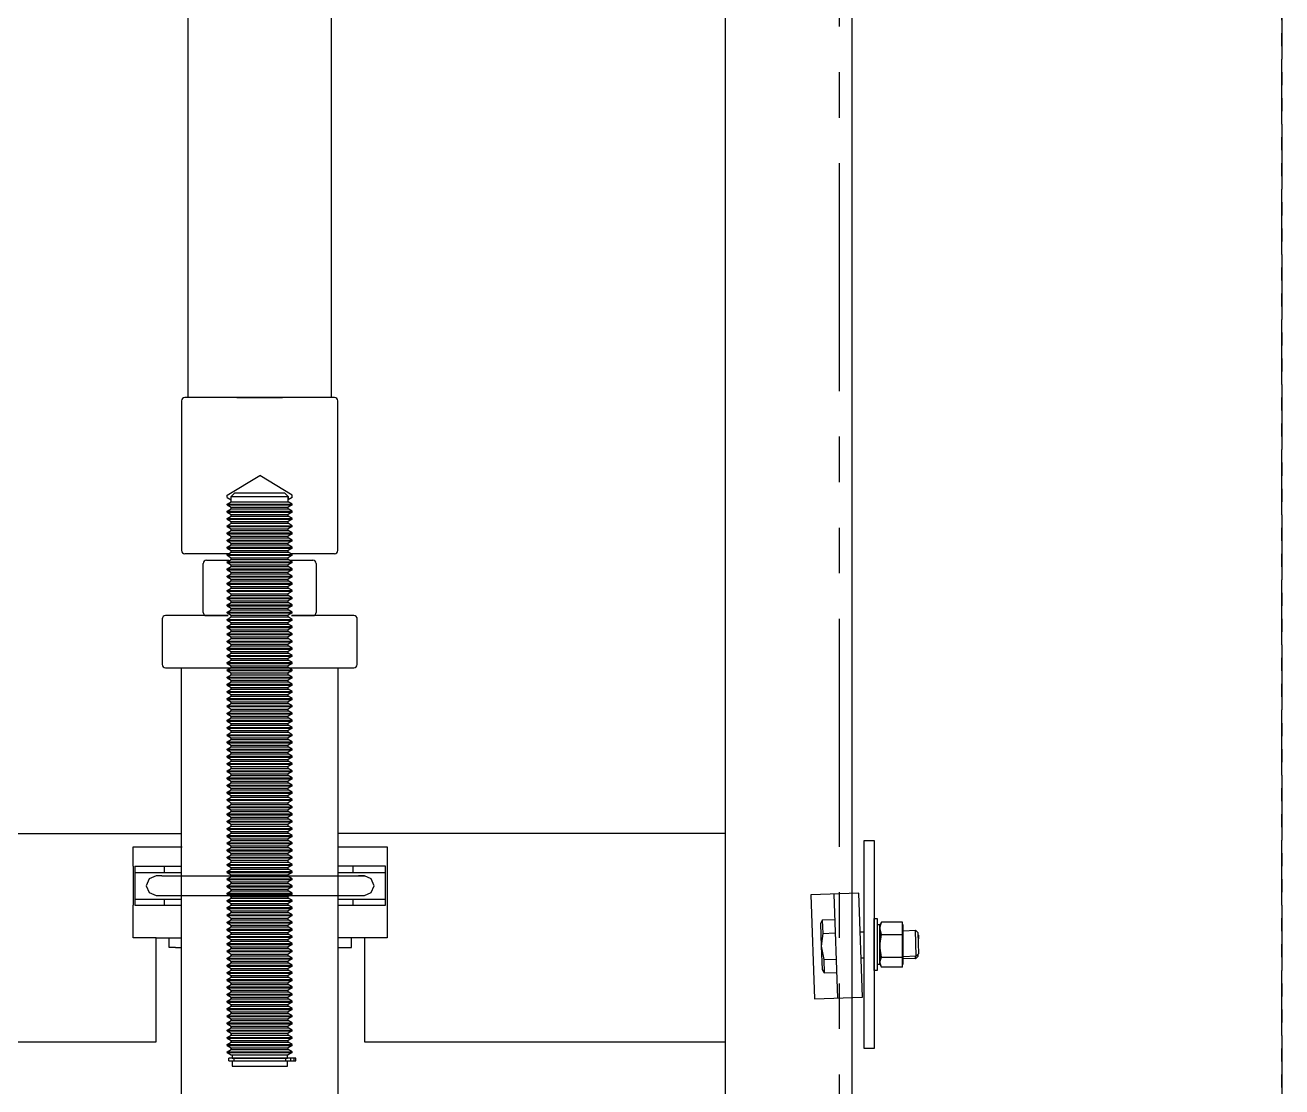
# Model space of a CAD drawing. Header units: inches. Extents: x 93 to 730, y 75 to 542.
# Drawn here: x 643.9 to 668.03, y 344 to 364.39 of the extents above; entities that cross this region are included whole.
import ezdxf

# ---------------------------------------------------------------- set-up
doc = ezdxf.new("R2010")
doc.units = ezdxf.units.IN
doc.header["$MEASUREMENT"] = 0
doc.linetypes.add('HIDDEN', pattern=[0.375, 0.25, -0.125])
doc.linetypes.add('PHANTOM', pattern=[2.5, 1.25, -0.25, 0.25, -0.25, 0.25, -0.25])
doc.layers.add('PHANTOM', color=4, linetype='PHANTOM')

# ---------------------------------------------------------------- blocks, each defined once
blk = doc.blocks.new('upstd_u')
for p, q in [((-0.438, 0), (-1.438, 0)), ((-0.438, 0), (0.438, 0)), ((1.438, 0), (0.438, 0)), ((-1.5, -0.064), (-1.5, -2.938)), ((1.5, -2.938), (1.5, -0.064)), ((-1.127, -3), (-1.438, -3)), ((-0.601, -3), (-1.127, -3)), ((1.437, -3), (0.601, -3))]:
    blk.add_line(p, q)
at = {"color": 4}
for p, q in [((-0.625, -1.875), (0, -1.499)), ((0.625, -1.875), (0, -1.499)), ((-0.625, -1.922), (-0.625, -1.875)), ((-0.625, -1.922), (-0.547, -1.967)), ((-0.484, -1.838), (-0.547, -1.901)), ((-0.547, -2), (-0.547, -1.901)), ((-0.547, -1.901), (0.547, -1.901)), ((0.484, -1.838), (-0.484, -1.838)), ((0.484, -1.838), (-0.484, -1.838)), ((0.547, -1.901), (0.484, -1.838)), ((0.547, -2), (0.547, -1.901)), ((0.625, -1.922), (0.547, -1.967)), ((0.625, -1.922), (0.625, -1.875)), ((-0.625, -2.045), (-0.547, -2)), ((-0.625, -2.045), (0.625, -2.045)), ((-0.625, -2.061), (-0.625, -2.045)), ((-0.625, -2.061), (0.625, -2.061)), ((-0.625, -2.061), (-0.547, -2.106)), ((-0.625, -2.183), (-0.547, -2.138)), ((-0.547, -2), (0.547, -2)), ((-0.547, -2.138), (-0.547, -2.106)), ((-0.547, -2.106), (0.547, -2.106)), ((-0.547, -2.138), (0.547, -2.138)), ((0.625, -2.045), (0.547, -2)), ((0.625, -2.061), (0.547, -2.106)), ((0.547, -2.138), (0.547, -2.106)), ((0.625, -2.183), (0.547, -2.138)), ((0.625, -2.061), (0.625, -2.045)), ((-0.625, -2.183), (0.625, -2.183)), ((-0.625, -2.199), (-0.625, -2.183)), ((-0.625, -2.199), (0.625, -2.199)), ((-0.625, -2.199), (-0.547, -2.244)), ((-0.625, -2.322), (-0.547, -2.277)), ((-0.625, -2.322), (0.625, -2.322)), ((-0.625, -2.337), (-0.625, -2.322)), ((-0.625, -2.337), (0.625, -2.337)), ((-0.625, -2.337), (-0.547, -2.383)), ((-0.547, -2.277), (-0.547, -2.244)), ((-0.547, -2.244), (0.547, -2.244)), ((-0.547, -2.277), (0.547, -2.277)), ((-0.547, -2.415), (-0.547, -2.383)), ((-0.547, -2.383), (0.547, -2.383)), ((0.625, -2.199), (0.547, -2.244)), ((0.547, -2.277), (0.547, -2.244)), ((0.625, -2.322), (0.547, -2.277)), ((0.625, -2.337), (0.547, -2.383)), ((0.547, -2.415), (0.547, -2.383)), ((0.625, -2.199), (0.625, -2.183)), ((0.625, -2.337), (0.625, -2.322)), ((-0.625, -2.46), (-0.547, -2.415)), ((-0.625, -2.46), (0.625, -2.46)), ((-0.625, -2.476), (-0.625, -2.46)), ((-0.625, -2.476), (0.625, -2.476)), ((-0.625, -2.476), (-0.547, -2.521)), ((-0.625, -2.599), (-0.547, -2.554)), ((-0.625, -2.599), (0.625, -2.599)), ((-0.625, -2.614), (-0.625, -2.599)), ((-0.625, -2.614), (0.625, -2.614)), ((-0.625, -2.614), (-0.547, -2.659)), ((-0.547, -2.415), (0.547, -2.415)), ((-0.547, -2.554), (-0.547, -2.521)), ((-0.547, -2.521), (0.547, -2.521)), ((-0.547, -2.554), (0.547, -2.554)), ((0.625, -2.46), (0.547, -2.415)), ((0.625, -2.476), (0.547, -2.521)), ((0.547, -2.554), (0.547, -2.521)), ((0.625, -2.599), (0.547, -2.554)), ((0.625, -2.614), (0.547, -2.659)), ((0.625, -2.476), (0.625, -2.46)), ((0.625, -2.614), (0.625, -2.599)), ((-0.625, -2.737), (-0.547, -2.692)), ((-0.625, -2.737), (0.625, -2.737)), ((-0.625, -2.753), (-0.625, -2.737)), ((-0.625, -2.753), (0.625, -2.753)), ((-0.625, -2.753), (-0.547, -2.798)), ((-0.625, -2.875), (-0.547, -2.83)), ((-0.625, -2.875), (0.625, -2.875)), ((-0.625, -2.891), (-0.625, -2.875)), ((-0.625, -2.891), (0.625, -2.891)), ((-0.625, -2.891), (-0.547, -2.936)), ((-0.547, -2.692), (-0.547, -2.659)), ((-0.547, -2.659), (0.547, -2.659)), ((-0.547, -2.692), (0.547, -2.692)), ((-0.547, -2.83), (-0.547, -2.798)), ((-0.547, -2.798), (0.547, -2.798)), ((-0.547, -2.83), (0.547, -2.83)), ((0.547, -2.692), (0.547, -2.659)), ((0.625, -2.737), (0.547, -2.692)), ((0.625, -2.753), (0.547, -2.798)), ((0.547, -2.83), (0.547, -2.798)), ((0.625, -2.875), (0.547, -2.83)), ((0.625, -2.891), (0.547, -2.936)), ((0.625, -2.753), (0.625, -2.737)), ((0.625, -2.891), (0.625, -2.875)), ((-0.625, -3.014), (-0.547, -2.969)), ((-0.625, -3.014), (0.625, -3.014)), ((-0.625, -3.029), (-0.625, -3.014)), ((-0.625, -3.029), (0.625, -3.029)), ((-0.625, -3.029), (-0.547, -3.075)), ((-0.625, -3.152), (-0.547, -3.107)), ((-0.547, -2.969), (-0.547, -2.936)), ((-0.547, -2.936), (0.547, -2.936)), ((-0.547, -2.969), (0.547, -2.969)), ((-0.547, -3.107), (-0.547, -3.075)), ((-0.547, -3.075), (0.547, -3.075)), ((-0.547, -3.107), (0.547, -3.107)), ((0.547, -2.969), (0.547, -2.936)), ((0.625, -3.014), (0.547, -2.969)), ((0.625, -3.029), (0.547, -3.075)), ((0.547, -3.107), (0.547, -3.075)), ((0.625, -3.152), (0.547, -3.107)), ((0.625, -3.029), (0.625, -3.014)), ((-0.625, -3.152), (0.625, -3.152)), ((-0.625, -3.168), (-0.625, -3.152)), ((-0.625, -3.168), (0.625, -3.168)), ((-0.625, -3.168), (-0.547, -3.213)), ((-0.625, -3.291), (-0.547, -3.246)), ((-0.625, -3.291), (0.625, -3.291)), ((-0.625, -3.306), (-0.625, -3.291)), ((-0.625, -3.306), (0.625, -3.306)), ((-0.625, -3.306), (-0.547, -3.351)), ((-0.547, -3.246), (-0.547, -3.213)), ((-0.547, -3.213), (0.547, -3.213)), ((-0.547, -3.246), (0.547, -3.246)), ((-0.547, -3.384), (-0.547, -3.351)), ((-0.547, -3.351), (0.547, -3.351)), ((0.625, -3.168), (0.547, -3.213)), ((0.547, -3.246), (0.547, -3.213)), ((0.625, -3.291), (0.547, -3.246)), ((0.625, -3.306), (0.547, -3.351)), ((0.547, -3.384), (0.547, -3.351)), ((0.625, -3.168), (0.625, -3.152)), ((0.625, -3.306), (0.625, -3.291)), ((-0.625, -3.429), (-0.547, -3.384)), ((-0.625, -3.429), (0.625, -3.429)), ((-0.625, -3.445), (-0.625, -3.429)), ((-0.625, -3.445), (0.625, -3.445)), ((-0.625, -3.445), (-0.547, -3.49)), ((-0.625, -3.567), (-0.547, -3.522)), ((-0.625, -3.567), (0.625, -3.567)), ((-0.625, -3.583), (-0.625, -3.567)), ((-0.625, -3.583), (0.625, -3.583)), ((-0.625, -3.583), (-0.547, -3.628)), ((-0.547, -3.384), (0.547, -3.384)), ((-0.547, -3.522), (-0.547, -3.49)), ((-0.547, -3.49), (0.547, -3.49)), ((-0.547, -3.522), (0.547, -3.522)), ((0.625, -3.429), (0.547, -3.384)), ((0.625, -3.445), (0.547, -3.49)), ((0.547, -3.522), (0.547, -3.49)), ((0.625, -3.567), (0.547, -3.522)), ((0.625, -3.583), (0.547, -3.628)), ((0.625, -3.445), (0.625, -3.429)), ((0.625, -3.583), (0.625, -3.567)), ((-0.625, -3.706), (-0.547, -3.661)), ((-0.625, -3.706), (0.625, -3.706)), ((-0.625, -3.721), (-0.625, -3.706)), ((-0.625, -3.721), (0.625, -3.721)), ((-0.625, -3.721), (-0.547, -3.767)), ((-0.625, -3.844), (-0.547, -3.799)), ((-0.625, -3.844), (0.625, -3.844)), ((-0.625, -3.86), (-0.625, -3.844)), ((-0.625, -3.86), (0.625, -3.86)), ((-0.625, -3.86), (-0.547, -3.905)), ((-0.547, -3.661), (-0.547, -3.628)), ((-0.547, -3.628), (0.547, -3.628)), ((-0.547, -3.661), (0.547, -3.661)), ((-0.547, -3.799), (-0.547, -3.767)), ((-0.547, -3.767), (0.547, -3.767)), ((-0.547, -3.799), (0.547, -3.799)), ((0.547, -3.661), (0.547, -3.628)), ((0.625, -3.706), (0.547, -3.661)), ((0.625, -3.721), (0.547, -3.767)), ((0.547, -3.799), (0.547, -3.767)), ((0.625, -3.844), (0.547, -3.799)), ((0.625, -3.86), (0.547, -3.905)), ((0.625, -3.721), (0.625, -3.706)), ((0.625, -3.86), (0.625, -3.844)), ((-0.625, -3.983), (-0.547, -3.938)), ((-0.625, -3.983), (0.625, -3.983)), ((-0.625, -3.998), (-0.625, -3.983)), ((-0.625, -3.998), (0.625, -3.998)), ((-0.625, -3.998), (-0.547, -4.043)), ((-0.625, -4.121), (-0.547, -4.076)), ((-0.547, -3.938), (-0.547, -3.905)), ((-0.547, -3.905), (0.547, -3.905)), ((-0.547, -3.938), (0.547, -3.938)), ((-0.547, -4.076), (-0.547, -4.043)), ((-0.547, -4.043), (0.547, -4.043)), ((-0.547, -4.076), (0.547, -4.076)), ((0.547, -3.938), (0.547, -3.905)), ((0.625, -3.983), (0.547, -3.938)), ((0.625, -3.998), (0.547, -4.043)), ((0.547, -4.076), (0.547, -4.043)), ((0.625, -4.121), (0.547, -4.076)), ((0.625, -3.998), (0.625, -3.983)), ((-0.625, -4.121), (0.625, -4.121)), ((-0.625, -4.137), (-0.625, -4.121)), ((-0.625, -4.137), (0.625, -4.137)), ((-0.625, -4.137), (-0.547, -4.182)), ((-0.625, -4.259), (-0.547, -4.214)), ((-0.625, -4.259), (0.625, -4.259)), ((-0.625, -4.275), (-0.625, -4.259)), ((-0.625, -4.275), (0.625, -4.275)), ((-0.625, -4.275), (-0.547, -4.32)), ((-0.547, -4.214), (-0.547, -4.182)), ((-0.547, -4.182), (0.547, -4.182)), ((-0.547, -4.214), (0.547, -4.214)), ((-0.547, -4.353), (-0.547, -4.32)), ((-0.547, -4.32), (0.547, -4.32)), ((0.625, -4.137), (0.547, -4.182)), ((0.547, -4.214), (0.547, -4.182)), ((0.625, -4.259), (0.547, -4.214)), ((0.625, -4.275), (0.547, -4.32)), ((0.547, -4.353), (0.547, -4.32)), ((0.625, -4.137), (0.625, -4.121)), ((0.625, -4.275), (0.625, -4.259)), ((-0.625, -4.398), (-0.547, -4.353)), ((-0.625, -4.398), (0.625, -4.398)), ((-0.625, -4.413), (-0.625, -4.398)), ((-0.625, -4.413), (0.625, -4.413)), ((-0.625, -4.413), (-0.547, -4.459)), ((-0.625, -4.536), (-0.547, -4.491)), ((-0.625, -4.536), (0.625, -4.536)), ((-0.625, -4.552), (-0.625, -4.536)), ((-0.625, -4.552), (0.625, -4.552)), ((-0.625, -4.552), (-0.547, -4.597)), ((-0.547, -4.353), (0.547, -4.353)), ((-0.547, -4.491), (-0.547, -4.459)), ((-0.547, -4.459), (0.547, -4.459)), ((-0.547, -4.491), (0.547, -4.491)), ((0.625, -4.398), (0.547, -4.353)), ((0.625, -4.413), (0.547, -4.459)), ((0.547, -4.491), (0.547, -4.459)), ((0.625, -4.536), (0.547, -4.491)), ((0.625, -4.552), (0.547, -4.597)), ((0.625, -4.413), (0.625, -4.398)), ((0.625, -4.552), (0.625, -4.536)), ((-0.625, -4.675), (-0.547, -4.63)), ((-0.625, -4.675), (0.625, -4.675)), ((-0.625, -4.69), (-0.625, -4.675)), ((-0.625, -4.69), (0.625, -4.69)), ((-0.625, -4.69), (-0.547, -4.735)), ((-0.625, -4.813), (-0.547, -4.768)), ((-0.625, -4.813), (0.625, -4.813)), ((-0.625, -4.829), (-0.625, -4.813)), ((-0.547, -4.63), (-0.547, -4.597)), ((-0.547, -4.597), (0.547, -4.597)), ((-0.547, -4.63), (0.547, -4.63)), ((-0.547, -4.768), (-0.547, -4.735)), ((-0.547, -4.735), (0.547, -4.735)), ((-0.547, -4.768), (0.547, -4.768)), ((0.547, -4.63), (0.547, -4.597)), ((0.625, -4.675), (0.547, -4.63)), ((0.625, -4.69), (0.547, -4.735)), ((0.547, -4.768), (0.547, -4.735)), ((0.625, -4.813), (0.547, -4.768)), ((0.625, -4.69), (0.625, -4.675)), ((0.625, -4.829), (0.625, -4.813)), ((-0.625, -4.829), (0.625, -4.829)), ((-0.625, -4.829), (-0.547, -4.874)), ((-0.625, -4.951), (-0.547, -4.906)), ((-0.625, -4.951), (0.625, -4.951)), ((-0.625, -4.967), (-0.625, -4.951)), ((-0.625, -4.967), (0.625, -4.967)), ((-0.625, -4.967), (-0.547, -5.012)), ((-0.625, -5.09), (-0.547, -5.045)), ((-0.547, -4.906), (-0.547, -4.874)), ((-0.547, -4.874), (0.547, -4.874)), ((-0.547, -4.906), (0.547, -4.906)), ((-0.547, -5.045), (-0.547, -5.012)), ((-0.547, -5.012), (0.547, -5.012)), ((-0.547, -5.045), (0.547, -5.045)), ((0.625, -4.829), (0.547, -4.874)), ((0.547, -4.906), (0.547, -4.874)), ((0.625, -4.951), (0.547, -4.906)), ((0.625, -4.967), (0.547, -5.012)), ((0.547, -5.045), (0.547, -5.012)), ((0.625, -5.09), (0.547, -5.045)), ((0.625, -4.967), (0.625, -4.951)), ((-0.625, -5.09), (0.625, -5.09)), ((-0.625, -5.105), (-0.625, -5.09)), ((-0.625, -5.105), (0.625, -5.105)), ((-0.625, -5.105), (-0.547, -5.151)), ((-0.625, -5.228), (-0.547, -5.183)), ((-0.625, -5.228), (0.625, -5.228)), ((-0.625, -5.244), (-0.625, -5.228)), ((-0.625, -5.244), (0.625, -5.244)), ((-0.625, -5.244), (-0.547, -5.289)), ((-0.547, -5.183), (-0.547, -5.151)), ((-0.547, -5.151), (0.547, -5.151)), ((-0.547, -5.183), (0.547, -5.183)), ((-0.547, -5.322), (-0.547, -5.289)), ((-0.547, -5.289), (0.547, -5.289)), ((0.625, -5.105), (0.547, -5.151)), ((0.547, -5.183), (0.547, -5.151)), ((0.625, -5.228), (0.547, -5.183)), ((0.625, -5.244), (0.547, -5.289)), ((0.547, -5.322), (0.547, -5.289)), ((0.625, -5.105), (0.625, -5.09)), ((0.625, -5.244), (0.625, -5.228)), ((-0.625, -5.367), (-0.547, -5.322)), ((-0.625, -5.367), (0.625, -5.367)), ((-0.625, -5.382), (-0.625, -5.367)), ((-0.625, -5.382), (0.625, -5.382)), ((-0.625, -5.382), (-0.547, -5.427)), ((-0.625, -5.505), (-0.547, -5.46)), ((-0.625, -5.505), (0.625, -5.505)), ((-0.625, -5.521), (-0.625, -5.505)), ((-0.625, -5.521), (0.625, -5.521)), ((-0.625, -5.521), (-0.547, -5.566)), ((-0.547, -5.322), (0.547, -5.322)), ((-0.547, -5.46), (-0.547, -5.427)), ((-0.547, -5.427), (0.547, -5.427)), ((-0.547, -5.46), (0.547, -5.46)), ((0.625, -5.367), (0.547, -5.322)), ((0.625, -5.382), (0.547, -5.427)), ((0.547, -5.46), (0.547, -5.427)), ((0.625, -5.505), (0.547, -5.46)), ((0.625, -5.521), (0.547, -5.566)), ((0.625, -5.382), (0.625, -5.367)), ((0.625, -5.521), (0.625, -5.505)), ((-0.625, -5.643), (-0.547, -5.598)), ((-0.625, -5.643), (0.625, -5.643)), ((-0.625, -5.659), (-0.625, -5.643)), ((-0.625, -5.659), (0.625, -5.659)), ((-0.625, -5.659), (-0.547, -5.704)), ((-0.625, -5.782), (-0.547, -5.737)), ((-0.625, -5.782), (0.625, -5.782)), ((-0.625, -5.797), (-0.625, -5.782)), ((-0.547, -5.598), (-0.547, -5.566)), ((-0.547, -5.566), (0.547, -5.566)), ((-0.547, -5.598), (0.547, -5.598)), ((-0.547, -5.737), (-0.547, -5.704)), ((-0.547, -5.704), (0.547, -5.704)), ((-0.547, -5.737), (0.547, -5.737)), ((0.547, -5.598), (0.547, -5.566)), ((0.625, -5.643), (0.547, -5.598)), ((0.625, -5.659), (0.547, -5.704)), ((0.547, -5.737), (0.547, -5.704)), ((0.625, -5.782), (0.547, -5.737)), ((0.625, -5.659), (0.625, -5.643)), ((0.625, -5.797), (0.625, -5.782)), ((-0.625, -5.797), (0.625, -5.797)), ((-0.625, -5.797), (-0.547, -5.843)), ((-0.625, -5.92), (-0.547, -5.875)), ((-0.625, -5.92), (0.625, -5.92)), ((-0.625, -5.936), (-0.625, -5.92)), ((-0.625, -5.936), (0.625, -5.936)), ((-0.625, -5.936), (-0.547, -5.981)), ((-0.625, -6.059), (-0.547, -6.014)), ((-0.547, -5.875), (-0.547, -5.843)), ((-0.547, -5.843), (0.547, -5.843)), ((-0.547, -5.875), (0.547, -5.875)), ((-0.547, -6.014), (-0.547, -5.981)), ((-0.547, -5.981), (0.547, -5.981)), ((-0.547, -6.014), (0.547, -6.014)), ((0.625, -5.797), (0.547, -5.843)), ((0.547, -5.875), (0.547, -5.843)), ((0.625, -5.92), (0.547, -5.875)), ((0.625, -5.936), (0.547, -5.981)), ((0.547, -6.014), (0.547, -5.981)), ((0.625, -6.059), (0.547, -6.014)), ((0.625, -5.936), (0.625, -5.92)), ((-0.625, -6.059), (0.625, -6.059)), ((-0.625, -6.074), (-0.625, -6.059)), ((-0.625, -6.074), (0.625, -6.074)), ((-0.625, -6.074), (-0.547, -6.119)), ((-0.625, -6.197), (-0.547, -6.152)), ((-0.625, -6.197), (0.625, -6.197)), ((-0.625, -6.213), (-0.625, -6.197)), ((-0.625, -6.213), (0.625, -6.213)), ((-0.625, -6.213), (-0.547, -6.258)), ((-0.547, -6.152), (-0.547, -6.119)), ((-0.547, -6.119), (0.547, -6.119)), ((-0.547, -6.152), (0.547, -6.152)), ((-0.547, -6.29), (-0.547, -6.258)), ((-0.547, -6.258), (0.547, -6.258)), ((0.625, -6.074), (0.547, -6.119)), ((0.547, -6.152), (0.547, -6.119)), ((0.625, -6.197), (0.547, -6.152)), ((0.625, -6.213), (0.547, -6.258)), ((0.547, -6.29), (0.547, -6.258)), ((0.625, -6.074), (0.625, -6.059)), ((0.625, -6.213), (0.625, -6.197)), ((-0.625, -6.335), (-0.547, -6.29)), ((-0.625, -6.335), (0.625, -6.335)), ((-0.625, -6.351), (-0.625, -6.335)), ((-0.625, -6.351), (0.625, -6.351)), ((-0.625, -6.351), (-0.547, -6.396)), ((-0.625, -6.474), (-0.547, -6.429)), ((-0.625, -6.474), (0.625, -6.474)), ((-0.625, -6.489), (-0.625, -6.474)), ((-0.625, -6.489), (0.625, -6.489)), ((-0.625, -6.489), (-0.547, -6.535)), ((-0.547, -6.29), (0.547, -6.29)), ((-0.547, -6.429), (-0.547, -6.396)), ((-0.547, -6.396), (0.547, -6.396)), ((-0.547, -6.429), (0.547, -6.429)), ((0.625, -6.335), (0.547, -6.29)), ((0.625, -6.351), (0.547, -6.396)), ((0.547, -6.429), (0.547, -6.396)), ((0.625, -6.474), (0.547, -6.429)), ((0.625, -6.489), (0.547, -6.535)), ((0.625, -6.351), (0.625, -6.335)), ((0.625, -6.489), (0.625, -6.474)), ((-0.625, -6.612), (-0.547, -6.567)), ((-0.625, -6.612), (0.625, -6.612)), ((-0.625, -6.628), (-0.625, -6.612)), ((-0.625, -6.628), (0.625, -6.628)), ((-0.625, -6.628), (-0.547, -6.673)), ((-0.625, -6.751), (-0.547, -6.706)), ((-0.625, -6.751), (0.625, -6.751)), ((-0.625, -6.766), (-0.625, -6.751)), ((-0.547, -6.567), (-0.547, -6.535)), ((-0.547, -6.535), (0.547, -6.535)), ((-0.547, -6.567), (0.547, -6.567)), ((-0.547, -6.706), (-0.547, -6.673)), ((-0.547, -6.673), (0.547, -6.673)), ((-0.547, -6.706), (0.547, -6.706)), ((0.547, -6.567), (0.547, -6.535)), ((0.625, -6.612), (0.547, -6.567)), ((0.625, -6.628), (0.547, -6.673)), ((0.547, -6.706), (0.547, -6.673)), ((0.625, -6.751), (0.547, -6.706)), ((0.625, -6.628), (0.625, -6.612)), ((0.625, -6.766), (0.625, -6.751)), ((-0.625, -6.766), (0.625, -6.766)), ((-0.625, -6.766), (-0.547, -6.811)), ((-0.625, -6.889), (-0.547, -6.844)), ((-0.625, -6.889), (0.625, -6.889)), ((-0.625, -6.905), (-0.625, -6.889)), ((-0.625, -6.905), (0.625, -6.905)), ((-0.625, -6.905), (-0.547, -6.95)), ((-0.625, -7.027), (-0.547, -6.982)), ((-0.547, -6.844), (-0.547, -6.811)), ((-0.547, -6.811), (0.547, -6.811)), ((-0.547, -6.844), (0.547, -6.844)), ((-0.547, -6.982), (-0.547, -6.95)), ((-0.547, -6.95), (0.547, -6.95)), ((-0.547, -6.982), (0.547, -6.982)), ((0.625, -6.766), (0.547, -6.811)), ((0.547, -6.844), (0.547, -6.811)), ((0.625, -6.889), (0.547, -6.844)), ((0.625, -6.905), (0.547, -6.95)), ((0.547, -6.982), (0.547, -6.95)), ((0.625, -7.027), (0.547, -6.982)), ((0.625, -6.905), (0.625, -6.889)), ((-0.625, -7.027), (0.625, -7.027)), ((-0.625, -7.043), (-0.625, -7.027)), ((-0.625, -7.043), (0.625, -7.043)), ((-0.625, -7.043), (-0.547, -7.088)), ((-0.625, -7.166), (-0.547, -7.121)), ((-0.625, -7.166), (0.625, -7.166)), ((-0.625, -7.181), (-0.625, -7.166)), ((-0.625, -7.181), (0.625, -7.181)), ((-0.625, -7.181), (-0.547, -7.227)), ((-0.547, -7.121), (-0.547, -7.088)), ((-0.547, -7.088), (0.547, -7.088)), ((-0.547, -7.121), (0.547, -7.121)), ((-0.547, -7.259), (-0.547, -7.227)), ((-0.547, -7.227), (0.547, -7.227)), ((0.625, -7.043), (0.547, -7.088)), ((0.547, -7.121), (0.547, -7.088)), ((0.625, -7.166), (0.547, -7.121)), ((0.625, -7.181), (0.547, -7.227)), ((0.547, -7.259), (0.547, -7.227)), ((0.625, -7.043), (0.625, -7.027)), ((0.625, -7.181), (0.625, -7.166)), ((-0.625, -7.304), (-0.547, -7.259)), ((-0.625, -7.304), (0.625, -7.304)), ((-0.625, -7.32), (-0.625, -7.304)), ((-0.625, -7.32), (0.625, -7.32)), ((-0.625, -7.32), (-0.547, -7.365)), ((-0.625, -7.443), (-0.547, -7.398)), ((-0.625, -7.443), (0.625, -7.443)), ((-0.625, -7.458), (-0.625, -7.443)), ((-0.625, -7.458), (0.625, -7.458)), ((-0.625, -7.458), (-0.547, -7.503)), ((-0.547, -7.259), (0.547, -7.259)), ((-0.547, -7.398), (-0.547, -7.365)), ((-0.547, -7.365), (0.547, -7.365)), ((-0.547, -7.398), (0.547, -7.398)), ((0.625, -7.304), (0.547, -7.259)), ((0.625, -7.32), (0.547, -7.365)), ((0.547, -7.398), (0.547, -7.365)), ((0.625, -7.443), (0.547, -7.398)), ((0.625, -7.458), (0.547, -7.503)), ((0.625, -7.32), (0.625, -7.304)), ((0.625, -7.458), (0.625, -7.443)), ((-0.625, -7.581), (-0.547, -7.536)), ((-0.625, -7.581), (0.625, -7.581)), ((-0.625, -7.597), (-0.625, -7.581)), ((-0.625, -7.597), (0.625, -7.597)), ((-0.625, -7.597), (-0.547, -7.642)), ((-0.625, -7.719), (-0.547, -7.674)), ((-0.625, -7.719), (0.625, -7.719)), ((-0.625, -7.735), (-0.625, -7.719)), ((-0.547, -7.536), (-0.547, -7.503)), ((-0.547, -7.503), (0.547, -7.503)), ((-0.547, -7.536), (0.547, -7.536)), ((-0.547, -7.674), (-0.547, -7.642)), ((-0.547, -7.642), (0.547, -7.642)), ((-0.547, -7.674), (0.547, -7.674)), ((0.547, -7.536), (0.547, -7.503)), ((0.625, -7.581), (0.547, -7.536)), ((0.625, -7.597), (0.547, -7.642)), ((0.547, -7.674), (0.547, -7.642)), ((0.625, -7.719), (0.547, -7.674)), ((0.625, -7.597), (0.625, -7.581)), ((0.625, -7.735), (0.625, -7.719)), ((-0.625, -7.735), (0.625, -7.735)), ((-0.625, -7.735), (-0.547, -7.78)), ((-0.625, -7.858), (-0.547, -7.813)), ((-0.625, -7.858), (0.625, -7.858)), ((-0.625, -7.873), (-0.625, -7.858)), ((-0.625, -7.873), (0.625, -7.873)), ((-0.625, -7.873), (-0.547, -7.919)), ((-0.625, -7.996), (-0.547, -7.951)), ((-0.547, -7.813), (-0.547, -7.78)), ((-0.547, -7.78), (0.547, -7.78)), ((-0.547, -7.813), (0.547, -7.813)), ((-0.547, -7.951), (-0.547, -7.919)), ((-0.547, -7.919), (0.547, -7.919)), ((-0.547, -7.951), (0.547, -7.951)), ((0.625, -7.735), (0.547, -7.78)), ((0.547, -7.813), (0.547, -7.78)), ((0.625, -7.858), (0.547, -7.813)), ((0.625, -7.873), (0.547, -7.919)), ((0.547, -7.951), (0.547, -7.919)), ((0.625, -7.996), (0.547, -7.951)), ((0.625, -7.873), (0.625, -7.858)), ((-0.625, -7.996), (0.625, -7.996)), ((-0.625, -8.012), (-0.625, -7.996)), ((-0.625, -8.012), (0.625, -8.012)), ((-0.625, -8.012), (-0.547, -8.057)), ((-0.625, -8.135), (-0.547, -8.09)), ((-0.625, -8.135), (0.625, -8.135)), ((-0.625, -8.15), (-0.625, -8.135)), ((-0.625, -8.15), (0.625, -8.15)), ((-0.625, -8.15), (-0.547, -8.195)), ((-0.547, -8.09), (-0.547, -8.057)), ((-0.547, -8.057), (0.547, -8.057)), ((-0.547, -8.09), (0.547, -8.09)), ((-0.547, -8.228), (-0.547, -8.195)), ((-0.547, -8.195), (0.547, -8.195)), ((0.625, -8.012), (0.547, -8.057)), ((0.547, -8.09), (0.547, -8.057)), ((0.625, -8.135), (0.547, -8.09)), ((0.625, -8.15), (0.547, -8.195)), ((0.547, -8.228), (0.547, -8.195)), ((0.625, -8.012), (0.625, -7.996)), ((0.625, -8.15), (0.625, -8.135)), ((-0.625, -8.273), (-0.547, -8.228)), ((-0.625, -8.273), (0.625, -8.273)), ((-0.625, -8.289), (-0.625, -8.273)), ((-0.625, -8.289), (0.625, -8.289)), ((-0.625, -8.289), (-0.547, -8.334)), ((-0.625, -8.411), (-0.547, -8.366)), ((-0.625, -8.411), (0.625, -8.411)), ((-0.625, -8.427), (-0.625, -8.411)), ((-0.625, -8.427), (0.625, -8.427)), ((-0.625, -8.427), (-0.547, -8.472)), ((-0.547, -8.228), (0.547, -8.228)), ((-0.547, -8.366), (-0.547, -8.334)), ((-0.547, -8.334), (0.547, -8.334)), ((-0.547, -8.366), (0.547, -8.366)), ((0.625, -8.273), (0.547, -8.228)), ((0.625, -8.289), (0.547, -8.334)), ((0.547, -8.366), (0.547, -8.334)), ((0.625, -8.411), (0.547, -8.366)), ((0.625, -8.427), (0.547, -8.472)), ((0.625, -8.289), (0.625, -8.273)), ((0.625, -8.427), (0.625, -8.411)), ((-0.625, -8.55), (-0.547, -8.505)), ((-0.625, -8.55), (0.625, -8.55)), ((-0.625, -8.565), (-0.625, -8.55)), ((-0.625, -8.565), (0.625, -8.565)), ((-0.625, -8.565), (-0.547, -8.611)), ((-0.625, -8.688), (-0.547, -8.643)), ((-0.547, -8.505), (-0.547, -8.472)), ((-0.547, -8.472), (0.547, -8.472)), ((-0.547, -8.505), (0.547, -8.505)), ((-0.547, -8.643), (-0.547, -8.611)), ((-0.547, -8.611), (0.547, -8.611)), ((-0.547, -8.643), (0.547, -8.643)), ((0.547, -8.505), (0.547, -8.472)), ((0.625, -8.55), (0.547, -8.505)), ((0.625, -8.565), (0.547, -8.611)), ((0.547, -8.643), (0.547, -8.611)), ((0.625, -8.688), (0.547, -8.643)), ((0.625, -8.565), (0.625, -8.55)), ((-0.625, -8.688), (0.625, -8.688)), ((-0.625, -8.704), (-0.625, -8.688)), ((-0.625, -8.704), (0.625, -8.704)), ((-0.625, -8.704), (-0.547, -8.749)), ((-0.625, -8.827), (-0.547, -8.782)), ((-0.625, -8.827), (0.625, -8.827)), ((-0.625, -8.842), (-0.625, -8.827)), ((-0.625, -8.842), (0.625, -8.842)), ((-0.625, -8.842), (-0.547, -8.887)), ((-0.625, -8.965), (-0.547, -8.92)), ((-0.547, -8.782), (-0.547, -8.749)), ((-0.547, -8.749), (0.547, -8.749)), ((-0.547, -8.782), (0.547, -8.782)), ((-0.547, -8.92), (-0.547, -8.887)), ((-0.547, -8.887), (0.547, -8.887)), ((-0.547, -8.92), (0.547, -8.92)), ((0.625, -8.704), (0.547, -8.749)), ((0.547, -8.782), (0.547, -8.749)), ((0.625, -8.827), (0.547, -8.782)), ((0.625, -8.842), (0.547, -8.887)), ((0.547, -8.92), (0.547, -8.887)), ((0.625, -8.965), (0.547, -8.92)), ((0.625, -8.704), (0.625, -8.688)), ((0.625, -8.842), (0.625, -8.827)), ((-0.625, -8.965), (0.625, -8.965)), ((-0.625, -8.981), (-0.625, -8.965)), ((-0.625, -8.981), (0.625, -8.981)), ((-0.625, -8.981), (-0.547, -9.026)), ((-0.625, -9.103), (-0.547, -9.058)), ((-0.625, -9.103), (0.625, -9.103)), ((-0.625, -9.119), (-0.625, -9.103)), ((-0.625, -9.119), (0.625, -9.119)), ((-0.625, -9.119), (-0.547, -9.164)), ((-0.547, -9.058), (-0.547, -9.026)), ((-0.547, -9.026), (0.547, -9.026)), ((-0.547, -9.058), (0.547, -9.058)), ((-0.547, -9.164), (-0.547, -9.197)), ((-0.547, -9.197), (-0.547, -9.164)), ((-0.547, -9.197), (-0.547, -9.164)), ((-0.547, -9.164), (0.547, -9.164)), ((0.625, -8.981), (0.547, -9.026)), ((0.547, -9.058), (0.547, -9.026)), ((0.625, -9.103), (0.547, -9.058)), ((0.625, -9.119), (0.547, -9.164)), ((0.547, -9.197), (0.547, -9.164)), ((0.625, -8.981), (0.625, -8.965)), ((0.625, -9.119), (0.625, -9.103)), ((-0.625, -9.242), (-0.547, -9.197)), ((-0.625, -9.242), (0.625, -9.242)), ((-0.625, -9.257), (-0.625, -9.242)), ((-0.625, -9.257), (0.625, -9.257)), ((-0.625, -9.257), (-0.547, -9.303)), ((-0.625, -9.38), (-0.547, -9.335)), ((-0.625, -9.38), (0.625, -9.38)), ((-0.625, -9.396), (-0.625, -9.38)), ((-0.625, -9.396), (0.625, -9.396)), ((-0.625, -9.396), (-0.547, -9.441)), ((-0.547, -9.197), (0.547, -9.197)), ((-0.547, -9.335), (-0.547, -9.303)), ((-0.547, -9.303), (-0.547, -9.335)), ((-0.547, -9.335), (-0.547, -9.303)), ((-0.547, -9.303), (0.547, -9.303)), ((-0.547, -9.335), (0.547, -9.335)), ((0.625, -9.242), (0.547, -9.197)), ((0.625, -9.257), (0.547, -9.303)), ((0.547, -9.335), (0.547, -9.303)), ((0.625, -9.38), (0.547, -9.335)), ((0.625, -9.396), (0.547, -9.441)), ((0.625, -9.257), (0.625, -9.242)), ((0.625, -9.396), (0.625, -9.38)), ((-0.625, -9.519), (-0.547, -9.474)), ((-0.625, -9.519), (0.625, -9.519)), ((-0.625, -9.534), (-0.625, -9.519)), ((-0.625, -9.534), (0.625, -9.534)), ((-0.625, -9.534), (-0.547, -9.579)), ((-0.625, -9.657), (-0.547, -9.612)), ((-0.547, -9.441), (-0.547, -9.474)), ((-0.547, -9.474), (-0.547, -9.441)), ((-0.547, -9.474), (-0.547, -9.441)), ((-0.547, -9.441), (0.547, -9.441)), ((-0.547, -9.474), (0.547, -9.474)), ((-0.547, -9.612), (-0.547, -9.579)), ((-0.547, -9.579), (-0.547, -9.612)), ((-0.547, -9.612), (-0.547, -9.579)), ((-0.547, -9.579), (0.547, -9.579)), ((-0.547, -9.612), (0.547, -9.612)), ((0.547, -9.474), (0.547, -9.441)), ((0.625, -9.519), (0.547, -9.474)), ((0.625, -9.534), (0.547, -9.579)), ((0.547, -9.612), (0.547, -9.579)), ((0.625, -9.657), (0.547, -9.612)), ((0.625, -9.534), (0.625, -9.519)), ((-0.625, -9.657), (0.625, -9.657)), ((-0.625, -9.673), (-0.625, -9.657)), ((-0.625, -9.673), (0.625, -9.673)), ((-0.625, -9.673), (-0.547, -9.718)), ((-0.625, -9.795), (-0.547, -9.75)), ((-0.625, -9.795), (0.625, -9.795)), ((-0.625, -9.811), (-0.625, -9.795)), ((-0.625, -9.811), (0.625, -9.811)), ((-0.625, -9.811), (-0.547, -9.856)), ((-0.625, -9.934), (-0.547, -9.889)), ((-0.547, -9.718), (-0.547, -9.75)), ((-0.547, -9.75), (-0.547, -9.718)), ((-0.547, -9.75), (-0.547, -9.718)), ((-0.547, -9.718), (0.547, -9.718)), ((-0.547, -9.75), (0.547, -9.75)), ((-0.547, -9.889), (-0.547, -9.856)), ((-0.547, -9.856), (-0.547, -9.889)), ((-0.547, -9.889), (-0.547, -9.856)), ((-0.547, -9.856), (0.547, -9.856)), ((-0.547, -9.889), (0.547, -9.889)), ((0.625, -9.673), (0.547, -9.718)), ((0.547, -9.75), (0.547, -9.718)), ((0.625, -9.795), (0.547, -9.75)), ((0.625, -9.811), (0.547, -9.856)), ((0.547, -9.889), (0.547, -9.856)), ((0.625, -9.934), (0.547, -9.889)), ((0.625, -9.673), (0.625, -9.657)), ((0.625, -9.811), (0.625, -9.795)), ((-0.625, -9.934), (0.625, -9.934)), ((-0.625, -9.949), (-0.625, -9.934)), ((-0.625, -9.949), (0.625, -9.949)), ((-0.625, -9.949), (-0.547, -9.995)), ((-0.625, -10.072), (-0.547, -10.027)), ((-0.625, -10.072), (0.625, -10.072)), ((-0.625, -10.088), (-0.625, -10.072)), ((-0.625, -10.088), (0.625, -10.088)), ((-0.625, -10.088), (-0.547, -10.133)), ((-0.547, -9.995), (-0.547, -10.027)), ((-0.547, -10.027), (-0.547, -9.995)), ((-0.547, -10.027), (-0.547, -9.995)), ((-0.547, -9.995), (0.547, -9.995)), ((-0.547, -10.027), (0.547, -10.027)), ((-0.547, -10.166), (-0.547, -10.133)), ((-0.547, -10.133), (-0.547, -10.166)), ((-0.547, -10.166), (-0.547, -10.133)), ((-0.547, -10.133), (0.547, -10.133)), ((0.625, -9.949), (0.547, -9.995)), ((0.547, -10.027), (0.547, -9.995)), ((0.625, -10.072), (0.547, -10.027)), ((0.625, -10.088), (0.547, -10.133)), ((0.547, -10.166), (0.547, -10.133)), ((0.625, -9.949), (0.625, -9.934)), ((0.625, -10.088), (0.625, -10.072)), ((-0.625, -10.211), (-0.547, -10.166)), ((-0.625, -10.211), (0.625, -10.211)), ((-0.625, -10.226), (-0.625, -10.211)), ((-0.625, -10.226), (0.625, -10.226)), ((-0.625, -10.226), (-0.547, -10.271)), ((-0.625, -10.349), (-0.547, -10.304)), ((-0.625, -10.349), (0.625, -10.349)), ((-0.625, -10.365), (-0.625, -10.349)), ((-0.625, -10.365), (0.625, -10.365)), ((-0.625, -10.365), (-0.547, -10.41)), ((-0.547, -10.166), (0.547, -10.166)), ((-0.547, -10.271), (-0.547, -10.304)), ((-0.547, -10.304), (-0.547, -10.271)), ((-0.547, -10.304), (-0.547, -10.271)), ((-0.547, -10.271), (0.547, -10.271)), ((-0.547, -10.304), (0.547, -10.304)), ((0.625, -10.211), (0.547, -10.166)), ((0.625, -10.226), (0.547, -10.271)), ((0.547, -10.304), (0.547, -10.271)), ((0.625, -10.349), (0.547, -10.304)), ((0.625, -10.365), (0.547, -10.41)), ((0.625, -10.226), (0.625, -10.211)), ((0.625, -10.365), (0.625, -10.349)), ((-0.625, -10.487), (-0.547, -10.442)), ((-0.625, -10.487), (0.625, -10.487)), ((-0.625, -10.503), (-0.625, -10.487)), ((-0.625, -10.503), (0.625, -10.503)), ((-0.625, -10.503), (-0.547, -10.548)), ((-0.625, -10.626), (-0.547, -10.581)), ((-0.547, -10.442), (-0.547, -10.41)), ((-0.547, -10.41), (-0.547, -10.442)), ((-0.547, -10.442), (-0.547, -10.41)), ((-0.547, -10.41), (0.547, -10.41)), ((-0.547, -10.442), (0.547, -10.442)), ((-0.547, -10.548), (-0.547, -10.581)), ((-0.547, -10.581), (-0.547, -10.548)), ((-0.547, -10.581), (-0.547, -10.548)), ((-0.547, -10.548), (0.547, -10.548)), ((-0.547, -10.581), (0.547, -10.581)), ((0.547, -10.442), (0.547, -10.41)), ((0.625, -10.487), (0.547, -10.442)), ((0.625, -10.503), (0.547, -10.548)), ((0.547, -10.581), (0.547, -10.548)), ((0.625, -10.626), (0.547, -10.581)), ((0.625, -10.503), (0.625, -10.487)), ((-0.625, -10.626), (0.625, -10.626)), ((-0.625, -10.641), (-0.625, -10.626)), ((-0.625, -10.641), (0.625, -10.641)), ((-0.625, -10.641), (-0.547, -10.687)), ((-0.625, -10.764), (-0.547, -10.719)), ((-0.625, -10.764), (0.625, -10.764)), ((-0.625, -10.78), (-0.625, -10.764)), ((-0.625, -10.78), (0.625, -10.78)), ((-0.625, -10.78), (-0.547, -10.825)), ((-0.625, -10.903), (-0.547, -10.858)), ((-0.547, -10.719), (-0.547, -10.687)), ((-0.547, -10.687), (-0.547, -10.719)), ((-0.547, -10.719), (-0.547, -10.687)), ((-0.547, -10.719), (-0.547, -10.687)), ((-0.547, -10.687), (0.547, -10.687)), ((-0.547, -10.719), (0.547, -10.719)), ((-0.547, -10.719), (0.547, -10.719)), ((-0.547, -10.825), (-0.547, -10.858)), ((-0.547, -10.858), (-0.547, -10.825)), ((-0.547, -10.858), (-0.547, -10.825)), ((-0.547, -10.825), (0.547, -10.825)), ((-0.547, -10.858), (0.547, -10.858)), ((0.625, -10.641), (0.547, -10.687)), ((0.547, -10.719), (0.547, -10.687)), ((0.625, -10.764), (0.547, -10.719)), ((0.625, -10.78), (0.547, -10.825)), ((0.547, -10.858), (0.547, -10.825)), ((0.625, -10.903), (0.547, -10.858)), ((0.625, -10.641), (0.625, -10.626)), ((0.625, -10.78), (0.625, -10.764)), ((-0.625, -10.903), (0.625, -10.903)), ((-0.625, -10.918), (-0.625, -10.903)), ((-0.625, -10.918), (0.625, -10.918)), ((-0.625, -10.918), (-0.547, -10.963)), ((-0.625, -11.041), (-0.547, -10.996)), ((-0.625, -11.041), (0.625, -11.041)), ((-0.625, -11.057), (-0.625, -11.041)), ((-0.625, -11.057), (-0.547, -11.102)), ((-0.625, -11.057), (0.625, -11.057)), ((-0.547, -10.996), (-0.547, -10.963)), ((-0.547, -10.996), (-0.547, -10.963)), ((-0.547, -10.963), (-0.547, -10.996)), ((-0.547, -10.963), (0.547, -10.963)), ((-0.547, -10.963), (0.547, -10.963)), ((-0.547, -10.996), (0.547, -10.996)), ((0.625, -10.918), (0.547, -10.963)), ((0.547, -10.996), (0.547, -10.963)), ((0.625, -11.041), (0.547, -10.996)), ((0.625, -11.057), (0.547, -11.102)), ((0.625, -10.918), (0.625, -10.903)), ((0.625, -11.057), (0.625, -11.041)), ((-0.625, -11.179), (-0.547, -11.134)), ((-0.625, -11.179), (0.625, -11.179)), ((-0.625, -11.195), (-0.625, -11.179)), ((-0.625, -11.195), (0.625, -11.195)), ((-0.625, -11.195), (-0.547, -11.24)), ((-0.625, -11.318), (-0.547, -11.273)), ((-0.625, -11.318), (0.625, -11.318)), ((-0.625, -11.333), (-0.625, -11.318)), ((-0.625, -11.333), (0.625, -11.333)), ((-0.625, -11.333), (-0.547, -11.379)), ((-0.547, -11.134), (-0.547, -11.102)), ((-0.547, -11.102), (-0.547, -11.134)), ((-0.547, -11.134), (-0.547, -11.102)), ((-0.547, -11.102), (0.547, -11.102)), ((-0.547, -11.134), (0.547, -11.134)), ((-0.547, -11.273), (-0.547, -11.24)), ((-0.547, -11.273), (-0.547, -11.24)), ((-0.547, -11.24), (-0.547, -11.273)), ((-0.547, -11.24), (0.547, -11.24)), ((-0.547, -11.273), (0.547, -11.273)), ((0.547, -11.134), (0.547, -11.102)), ((0.625, -11.179), (0.547, -11.134)), ((0.625, -11.195), (0.547, -11.24)), ((0.547, -11.273), (0.547, -11.24)), ((0.625, -11.318), (0.547, -11.273)), ((0.625, -11.333), (0.547, -11.379)), ((0.625, -11.195), (0.625, -11.179)), ((0.625, -11.333), (0.625, -11.318)), ((-0.625, -11.456), (-0.547, -11.411)), ((-0.625, -11.456), (0.625, -11.456)), ((-0.625, -11.472), (-0.625, -11.456)), ((-0.625, -11.472), (0.625, -11.472)), ((-0.625, -11.472), (-0.547, -11.517)), ((-0.625, -11.595), (-0.547, -11.55)), ((-0.547, -11.411), (-0.547, -11.379)), ((-0.547, -11.379), (-0.547, -11.411)), ((-0.547, -11.411), (-0.547, -11.379)), ((-0.547, -11.379), (0.547, -11.379)), ((-0.547, -11.411), (0.547, -11.411)), ((-0.547, -11.55), (-0.547, -11.517)), ((-0.547, -11.55), (-0.547, -11.517)), ((-0.547, -11.517), (-0.547, -11.55)), ((-0.547, -11.517), (0.547, -11.517)), ((-0.547, -11.55), (0.547, -11.55)), ((0.547, -11.411), (0.547, -11.379)), ((0.625, -11.456), (0.547, -11.411)), ((0.625, -11.472), (0.547, -11.517)), ((0.547, -11.55), (0.547, -11.517)), ((0.625, -11.595), (0.547, -11.55)), ((0.625, -11.472), (0.625, -11.456)), ((-0.625, -11.595), (0.625, -11.595)), ((-0.625, -11.61), (-0.625, -11.595)), ((-0.625, -11.61), (0.625, -11.61)), ((-0.625, -11.61), (-0.547, -11.655)), ((-0.625, -11.733), (-0.547, -11.688)), ((-0.625, -11.733), (0.625, -11.733)), ((-0.625, -11.749), (-0.625, -11.733)), ((-0.625, -11.749), (0.625, -11.749)), ((-0.625, -11.749), (-0.547, -11.794)), ((-0.547, -11.688), (-0.547, -11.655)), ((-0.547, -11.655), (-0.547, -11.688)), ((-0.547, -11.688), (-0.547, -11.655)), ((-0.547, -11.655), (0.547, -11.655)), ((-0.547, -11.688), (0.547, -11.688)), ((-0.547, -11.826), (-0.547, -11.794)), ((-0.547, -11.826), (-0.547, -11.794)), ((-0.547, -11.794), (-0.547, -11.826)), ((-0.547, -11.794), (0.547, -11.794)), ((0.625, -11.61), (0.547, -11.655)), ((0.547, -11.688), (0.547, -11.655)), ((0.625, -11.733), (0.547, -11.688)), ((0.625, -11.749), (0.547, -11.794)), ((0.547, -11.826), (0.547, -11.794)), ((0.625, -11.61), (0.625, -11.595)), ((0.625, -11.749), (0.625, -11.733)), ((-0.625, -11.871), (-0.547, -11.826)), ((-0.625, -11.871), (0.625, -11.871)), ((-0.625, -11.887), (-0.625, -11.871)), ((-0.625, -11.887), (0.625, -11.887)), ((-0.625, -11.887), (-0.547, -11.932)), ((-0.625, -12.01), (-0.547, -11.965)), ((-0.625, -12.01), (0.625, -12.01)), ((-0.625, -12.025), (-0.625, -12.01)), ((-0.625, -12.025), (0.625, -12.025)), ((-0.625, -12.025), (-0.547, -12.071)), ((-0.547, -11.826), (0.547, -11.826)), ((-0.547, -11.965), (-0.547, -11.932)), ((-0.547, -11.965), (-0.547, -11.932)), ((-0.547, -11.932), (-0.547, -11.965)), ((-0.547, -11.965), (-0.547, -11.932)), ((-0.547, -11.932), (0.547, -11.932)), ((-0.547, -11.965), (0.547, -11.965)), ((-0.547, -11.965), (0.547, -11.965)), ((0.625, -11.871), (0.547, -11.826)), ((0.625, -11.887), (0.547, -11.932)), ((0.547, -11.965), (0.547, -11.932)), ((0.625, -12.01), (0.547, -11.965)), ((0.625, -12.025), (0.547, -12.071)), ((0.625, -11.887), (0.625, -11.871)), ((0.625, -12.025), (0.625, -12.01)), ((-0.625, -12.148), (-0.547, -12.103)), ((-0.625, -12.148), (0.625, -12.148)), ((-0.625, -12.164), (-0.625, -12.148)), ((-0.625, -12.164), (0.625, -12.164)), ((-0.625, -12.164), (-0.547, -12.209)), ((-0.625, -12.287), (-0.547, -12.242)), ((-0.625, -12.287), (0.625, -12.287)), ((-0.625, -12.302), (-0.625, -12.287)), ((-0.625, -12.302), (0.625, -12.302)), ((-0.625, -12.302), (-0.547, -12.347)), ((-0.547, -12.103), (-0.547, -12.071)), ((-0.547, -12.103), (-0.547, -12.071)), ((-0.547, -12.071), (-0.547, -12.103)), ((-0.547, -12.071), (0.547, -12.071)), ((-0.547, -12.103), (0.547, -12.103)), ((-0.547, -12.242), (-0.547, -12.209)), ((-0.547, -12.209), (-0.547, -12.242)), ((-0.547, -12.242), (-0.547, -12.209)), ((-0.547, -12.242), (-0.547, -12.209)), ((-0.547, -12.209), (0.547, -12.209)), ((-0.547, -12.209), (0.547, -12.209)), ((-0.547, -12.242), (0.547, -12.242)), ((-0.547, -12.242), (0.547, -12.242)), ((0.547, -12.103), (0.547, -12.071)), ((0.625, -12.148), (0.547, -12.103)), ((0.625, -12.164), (0.547, -12.209)), ((0.547, -12.242), (0.547, -12.209)), ((0.625, -12.287), (0.547, -12.242)), ((0.625, -12.302), (0.547, -12.347)), ((0.625, -12.164), (0.625, -12.148)), ((0.625, -12.302), (0.625, -12.287)), ((-0.625, -12.425), (-0.547, -12.38)), ((-0.625, -12.425), (0.625, -12.425)), ((-0.625, -12.441), (-0.625, -12.425)), ((-0.625, -12.441), (0.625, -12.441)), ((-0.625, -12.441), (-0.547, -12.486)), ((-0.625, -12.563), (-0.547, -12.518)), ((-0.547, -12.347), (-0.547, -12.38)), ((-0.547, -12.38), (-0.547, -12.347)), ((-0.547, -12.38), (-0.547, -12.347)), ((-0.547, -12.347), (0.547, -12.347)), ((-0.547, -12.38), (0.547, -12.38)), ((-0.547, -12.518), (-0.547, -12.486)), ((-0.547, -12.518), (-0.547, -12.486)), ((-0.547, -12.518), (-0.547, -12.486)), ((-0.547, -12.486), (-0.547, -12.518)), ((-0.547, -12.486), (-0.547, -12.526)), ((-0.547, -12.486), (0.547, -12.486)), ((-0.547, -12.486), (0.547, -12.486)), ((-0.547, -12.518), (0.547, -12.518)), ((0.547, -12.38), (0.547, -12.347)), ((0.625, -12.425), (0.547, -12.38)), ((0.625, -12.441), (0.547, -12.486)), ((0.547, -12.518), (0.547, -12.486)), ((0.547, -12.518), (0.547, -12.486)), ((0.625, -12.563), (0.547, -12.518)), ((0.625, -12.441), (0.625, -12.425)), ((-0.625, -12.563), (0.625, -12.563)), ((-0.625, -12.579), (-0.625, -12.563)), ((-0.625, -12.579), (0.625, -12.579)), ((-0.625, -12.579), (-0.547, -12.624)), ((-0.547, -12.624), (0.547, -12.624)), ((-0.531, -12.624), (-0.531, -12.685)), ((-0.531, -12.685), (0.531, -12.685)), ((-0.531, -12.741), (-0.531, -12.838)), ((-0.531, -12.741), (0.531, -12.741)), ((0.531, -12.685), (0.531, -12.624)), ((0.531, -12.838), (0.531, -12.741)), ((0.625, -12.579), (0.547, -12.624)), ((0.625, -12.579), (0.625, -12.563)), ((-0.531, -12.838), (0.531, -12.838))]:
    blk.add_line(p, q, dxfattribs=at)
at = {"color": 6}
for p, q in [((0.658, -12.688), (-0.591, -12.688)), ((-0.591, -12.738), (-0.591, -12.688)), ((-0.591, -12.738), (0.695, -12.738)), ((0.695, -12.688), (0.658, -12.688)), ((0.695, -12.738), (0.695, -12.688))]:
    blk.add_line(p, q, dxfattribs=at)
at = {"color": 2, "linetype": 'HIDDEN'}
for p, q in [((-0.499, -12.685), (-0.499, -12.741)), ((0.499, -12.741), (0.499, -12.685)), ((0.591, -12.688), (0.591, -12.738)), ((0.658, -12.688), (0.658, -12.738))]:
    blk.add_line(p, q, dxfattribs=at)
at = {"color": 4}
for points in [[(0.547, -1.901, 0), (0.547, -1.95, 0)], [(0.547, -1.901, 0), (0.547, -1.95, 0)], [(-0.547, -12.526, 0), (-0.547, -12.486, 0)], [(-0.547, -12.526, 0), (-0.547, -12.486, 0)]]:
    blk.add_polyline3d(points, dxfattribs=at)
for centre, start, end in [((-1.438, -0.062), 90, 181.787), ((1.438, -0.062), 358.213, 90), ((-1.438, -2.938), 180, 270), ((1.437, -2.938), 270, 360), ((-0.604, -5.326), 76.0642, 90), ((-0.604, -5.326), 24.7531, 43.9358), ((0.604, -5.326), 136.0366, 155.2834), ((0.604, -5.326), 90, 103.9634)]:
    blk.add_arc(centre, 0.0625, start, end)
blk = doc.blocks.new('JACK_BRACKET_NEW2')
for p, q in [((-1.615, 2), (-1.504, 2)), ((-2.428, 1.75), (-2.428, 1.75)), ((-2.428, 1.75), (-2.413, 1.75)), ((-1.615, 1.75), (-1.489, 1.75)), ((-2.428, 1.375), (-2.428, 0.625)), ((-2.398, 1.375), (-2.398, 0.625)), ((-2.398, 1.375), (-1.615, 1.375)), ((-1.615, 1.375), (-1.504, 1.375)), ((-1.615, 1.255), (-1.504, 1.255)), ((-1.615, 0.745), (-1.504, 0.745)), ((-2.428, 0), (-2.428, 0.625)), ((-2.398, 0.625), (-1.615, 0.625)), ((-1.615, 0.625), (-1.504, 0.625)), ((-1.99, 0), (-2.428, 0)), ((-1.615, 0), (-1.504, 0)), ((-1.615, -0.188), (-1.504, -0.188))]:
    blk.add_line(p, q)
for points in [[(-17.688, 2), (-1.615, 2)], [(8.938, 2), (1.5, 2)], [(-2.428, 1.375), (-2.428, 1.75), (-1.615, 1.75)], [(1.5, 1.75), (2.447, 1.75), (2.447, 0), (1.5, 0)], [(11.608, 1.871), (11.795, 1.871), (11.795, -2.129), (11.608, -2.129), (11.608, 1.871)], [(-2.398, 1.255), (-1.615, 1.255)], [(-1.834, 1.375), (-1.834, 1.255)], [(1.5, 0.625), (2.416, 0.625), (2.416, 1.375), (1.5, 1.375)], [(1.5, 1.255), (2.416, 1.255)], [(1.791, 1.375), (1.791, 1.255)], [(-1.878, 1.188), (-1.99, 1.188), (-2.123, 1.133), (-2.178, 1), (-2.123, 0.867), (-1.99, 0.812)], [(-1.878, 0.812), (2.01, 0.812), (2.142, 0.867), (2.197, 1), (2.142, 1.133), (2.01, 1.188), (1.897, 1.188)], [(-1.878, 1.188), (2.01, 1.188)], [(-2.398, 0.745), (-1.615, 0.745)], [(-1.99, 0.812), (-1.825, 0.812)], [(-1.834, 0.745), (-1.834, 0.625)], [(1.5, 0.745), (2.416, 0.745)], [(1.791, 0.745), (1.791, 0.625)], [(11.572, -1.142), (11.502, 0.857), (10.581, 0.825), (10.65, -1.174), (11.572, -1.142), (11.502, 0.857)], [(11.022, 0.84), (11.092, -1.159)], [(11.04, 0.346), (10.802, 0.338), (10.765, 0.268), (10.78, -0.162), (10.796, -0.606), (10.837, -0.672), (11.075, -0.664)], [(10.802, 0.338), (10.811, 0.085), (10.78, -0.162), (10.828, -0.42), (10.837, -0.672)], [(11.858, -0.504), (11.908, -0.504), (11.908, 0.246), (11.858, 0.246), (11.858, -0.504), (11.858, -0.629), (11.795, -0.629), (11.795, 0.371), (11.858, 0.371), (11.858, 0.246)], [(12.34, -0.561), (12.34, 0.303), (11.937, 0.303), (11.908, 0.246), (11.908, 0.182), (11.908, -0.155), (11.908, -0.466), (11.909, -0.505), (11.937, -0.561), (11.908, -0.466), (11.937, -0.371), (11.908, -0.155), (11.937, 0.061), (11.908, 0.182), (11.937, 0.303)], [(12.34, -0.504), (12.356, -0.504), (12.356, 0.246), (12.34, 0.242), (12.34, -0.504)], [(-17.688, -2), (-1.99, -2), (-1.99, 0), (-1.615, 0)], [(-1.615, -0.188), (-1.74, -0.188), (-1.74, 0)], [(1.5, -0.188), (1.76, -0.188), (1.76, 0)], [(2.01, 0), (2.01, -2), (8.938, -2)], [(10.811, 0.085), (11.048, 0.094)], [(11.608, 0.11), (11.528, 0.107)], [(11.937, 0.061), (12.34, 0.061)], [(12.606, -0.355), (12.356, -0.364), (12.356, 0.136), (12.589, 0.145)], [(12.589, 0.145), (12.636, 0.1), (12.65, -0.308), (12.606, -0.355), (12.589, 0.145)], [(12.637, 0.063), (12.65, 0.049), (12.643, -0.104)], [(10.828, -0.42), (11.066, -0.412)], [(11.608, -0.39), (11.546, -0.392)], [(11.937, -0.371), (12.34, -0.371)], [(12.589, -0.403), (12.356, -0.395)], [(12.637, -0.322), (12.636, -0.359), (12.589, -0.403), (12.59, -0.356)], [(12.34, -0.561), (11.937, -0.561)]]:
    blk.add_lwpolyline(points)
blk = doc.blocks.new('upstd_d')
for p, q in [((-1.083, 1.062), (-1.083, 2)), ((-1.083, 1.062), (-1.083, 2)), ((-1.02, 2.062), (-0.592, 2.062)), ((-1.02, 2.062), (-0.604, 2.062)), ((0.592, 2.062), (1.02, 2.062)), ((0.604, 2.062), (1.02, 2.062)), ((1.083, 2), (1.083, 1.062)), ((-0.625, 1), (-1.81, 1)), ((-1.02, 1), (-0.608, 1)), ((-0.608, 1), (-1.02, 1)), ((1.02, 1), (0.608, 1)), ((0.608, 1), (1.02, 1)), ((1.81, 1), (0.625, 1)), ((-1.873, 0.936), (-1.873, 0.061)), ((1.873, 0.061), (1.873, 0.936)), ((-1.81, 0), (-1.279, 0)), ((1.279, 0), (1.81, 0))]:
    blk.add_line(p, q)
for centre, start, end in [((-1.02, 2), 90, 180), ((1.02, 2), 0, 90), ((-1.81, 0.938), 90, 181.787), ((-1.02, 1.062), 180, 270), ((1.02, 1.062), 270, 360), ((1.81, 0.938), 358.213, 90), ((-1.81, 0.062), 181.787, 270), ((1.81, 0.062), 270, 358.213)]:
    blk.add_arc(centre, 0.0625, start, end)

msp = doc.modelspace()

# ---------------------------------------------------------------- linework, layer by layer
for points in [[(647.02624, 428.17482), (649.77624, 428.17482), (649.77624, 357.23482), (647.02624, 357.23482)], [(657.33874, 309.98482), (659.77624, 309.98482), (659.77624, 405.98482), (657.33874, 405.98482)], [(646.90124, 352.04732), (649.90124, 352.04732), (649.90124, 310.04732), (646.90124, 310.04732)]]:
    msp.add_lwpolyline(points, close=True)
at = {"layer": 'PHANTOM', "linetype": 'PHANTOM', "ltscale": 3.5}
msp.add_lwpolyline([(615.52624, 405.48482), (659.52624, 405.48482), (659.52624, 317.48482), (615.52624, 317.48482)], close=True, dxfattribs=at)
at = {"layer": 'PHANTOM', "linetype": 'PHANTOM'}
msp.add_lwpolyline([(668.02624, 397.48482), (668.02624, 397.48482), (668.02624, 317.48482), (668.02624, 317.48482)], close=True, dxfattribs=at)

# ---------------------------------------------------------------- block references
at = {"xscale": 0.9999999999, "yscale": 0.9999999999, "zscale": 0.9999999999}
for name, p in [('upstd_u', (648.40124, 357.23482)), ('upstd_d', (648.40124, 352.04732)), ('JACK_BRACKET_NEW2', (648.40124, 346.85982))]:
    msp.add_blockref(name, p, dxfattribs=at)

doc.saveas('drawing.dxf')
